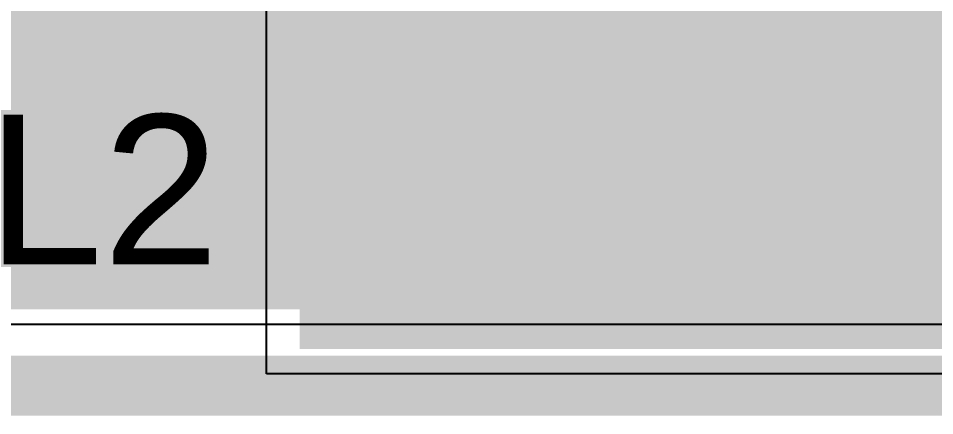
# Model space of a CAD drawing. Header units: millimetres. Extents: x -6 to 37.5, y -2.1 to 28.8.
# Drawn here: x 6.134 to 10.016, y -2.127 to -0.442 of the extents above; entities that cross this region are included whole.
import ezdxf

# ---------------------------------------------------------------- set-up
doc = ezdxf.new("R2010")
doc.units = ezdxf.units.MM
for name, color, linetype in [('BottomLayer', 5, 'Continuous'), ('Mechanical2', 216, 'Continuous'), ('TopLayer', 1, 'Continuous'), ('TopOverlay', 2, 'Continuous'), ('TopPaste', 8, 'Continuous'), ('TopSolder', 216, 'Continuous')]:
    doc.layers.add(name, color=color, linetype=linetype)
doc.styles.add('Arial', font='arial.ttf', dxfattribs={"height": 0.2})

# ---------------------------------------------------------------- blocks, each defined once
blk = doc.blocks.new('SDR1307A_101K_75')
at = {"layer": 'TopLayer'}
blk.add_hatch(color=1, dxfattribs=at).paths.add_polyline_path([(-7, 7), (-2.25, 7), (-2.25, -7), (-7, -7)])
at = {"layer": 'TopPaste'}
blk.add_hatch(color=8, dxfattribs=at).paths.add_polyline_path([(-7, 7), (-2.25, 7), (-2.25, -7), (-7, -7)])
at = {"layer": 'TopSolder'}
blk.add_hatch(color=216, dxfattribs=at).paths.add_polyline_path([(-7.1016, 7.1016), (-2.1484, 7.1016), (-2.1484, -7.1016), (-7.1016, -7.1016)])

msp = doc.modelspace()

# ---------------------------------------------------------------- hatches: boundary and pattern name
at = {"layer": 'TopLayer'}
msp.add_hatch(color=1, dxfattribs=at).paths.add_polyline_path([(1.5494, -1.6764), (21.463, -1.6764), (21.463, -0.4572), (1.5494, -0.4572)])

# ---------------------------------------------------------------- linework, layer by layer
at = {"layer": 'BottomLayer'}
msp.add_line((37.1143, -1.741), (-1.741, -1.741), dxfattribs=at)
at = {"layer": 'Mechanical2', "const_width": 0.254}
msp.add_lwpolyline([(-2, -2), (37.3732, -2)], dxfattribs=at)
at = {"layer": 'TopLayer'}
for p, q in [((7.1859, -1.8371), (7.1859, 12.3698)), ((7.1859, -1.9491), (7.1859, -1.8371)), ((7.2263, -1.9491), (7.1859, -1.9491)), ((21.6281, -1.9491), (7.2263, -1.9491))]:
    msp.add_line(p, q, dxfattribs=at)
at = {"layer": 'TopLayer', "const_width": 0.635}
msp.add_lwpolyline([(2.6543, -0.7239), (13.0705, -0.7239)], dxfattribs=at)

# ---------------------------------------------------------------- block references
at = {"rotation": 90}
msp.add_blockref('SDR1307A_101K_75', (14.4272, 5.2578), dxfattribs=at)

# ---------------------------------------------------------------- texts
at = {"layer": 'TopOverlay', "style": 'Arial'}
msp.add_text('L2', height=0.635, dxfattribs=at).set_placement((5.9988, -1.4858))

doc.saveas('drawing.dxf')
